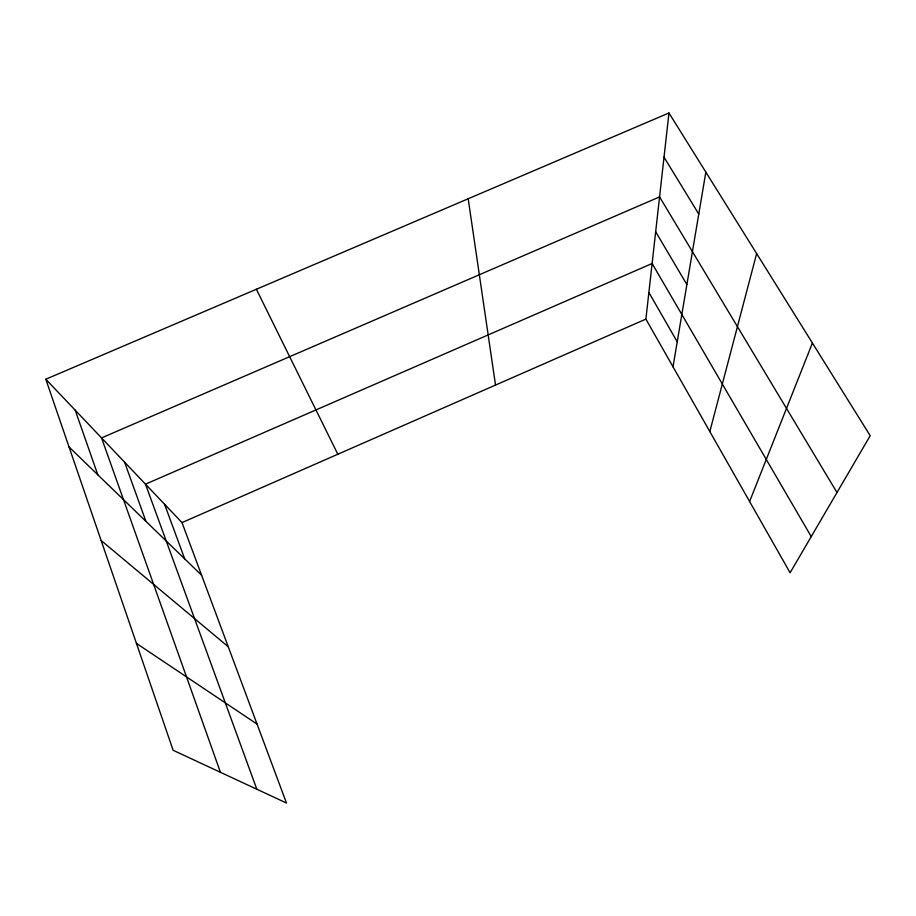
<?xml version="1.0" encoding="UTF-8"?>
<svg xmlns="http://www.w3.org/2000/svg" width="916" height="916" viewBox="0 0 916 916"><rect width="100%" height="100%" fill="white"/><g stroke="black" fill="none" stroke-linecap="round" stroke-linejoin="round"><path stroke-width="1.37" d="M668.966 112.977L870.2 435.695L790.107 572.752L645.894 319.111L668.966 112.977L45.8 379.235L173.124 750.284L286.468 803.023L181.998 522.601L45.8 379.235M673.008 366.789L705.847 172.128M709.831 431.562L756.639 253.583M749.609 501.51L812.412 343.008M181.998 522.601L645.894 319.111M136.438 643.375L257.075 724.121M101.126 540.486L228.256 646.765M69.043 446.985L201.6 575.214M664.02 157.186L698.771 214.058M836.984 492.522L659.577 196.906L101.55 437.917L220.435 772.303M655.673 231.759L686.874 284.578M811.221 536.604L652.123 263.499L145.495 484.175L256.824 789.226M648.883 292.49L677.222 341.783M256.377 289.261L337.821 454.244M164.548 504.247L184.711 558.875M124.587 462.168L145.919 521.353M75.215 410.208L97.817 474.82M468.19 198.761L495.522 385.075"/></g></svg>
